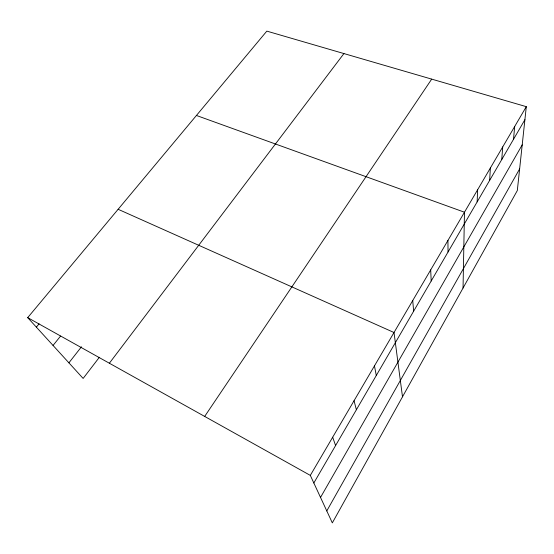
<?xml version="1.0" encoding="UTF-8"?>
<svg xmlns="http://www.w3.org/2000/svg" width="554" height="554" viewBox="0 0 554 554"><rect width="100%" height="100%" fill="white"/><g stroke="black" fill="none" stroke-linecap="round" stroke-linejoin="round"><path stroke-width="0.83" d="M463.047 288.038L464.474 212.217L196.428 115.467M477.146 201.898L477.631 189.752M489.639 180.396L490.373 168M501.751 159.545L502.72 146.921M513.503 139.317L514.694 126.485M526.3 106.666L517.318 190.541L332.324 522.879L310.316 475.394L27.7 317.643L266.827 31.121L526.3 106.666L310.316 475.394M326.784 510.933L519.638 168.894M320.531 497.43L522.207 144.871M313.834 482.991L524.908 119.692M204.675 416.428L431.698 79.125M109.367 363.23L343.93 53.572M99.388 357.247L83.135 378.437L27.7 317.643M68.904 362.828L81.452 346.818M53.052 345.447L60.58 336.07M36.363 327.144L39.071 323.861M118.127 209.287L394.012 332.511L402.495 396.816M332.684 437.217L335.586 445.554M354.041 400.75L356.381 409.766M374.462 365.882L376.284 375.501M412.737 300.545L413.637 311.203M430.693 269.888L431.192 280.996M447.923 240.471L448.048 251.987"/></g></svg>
